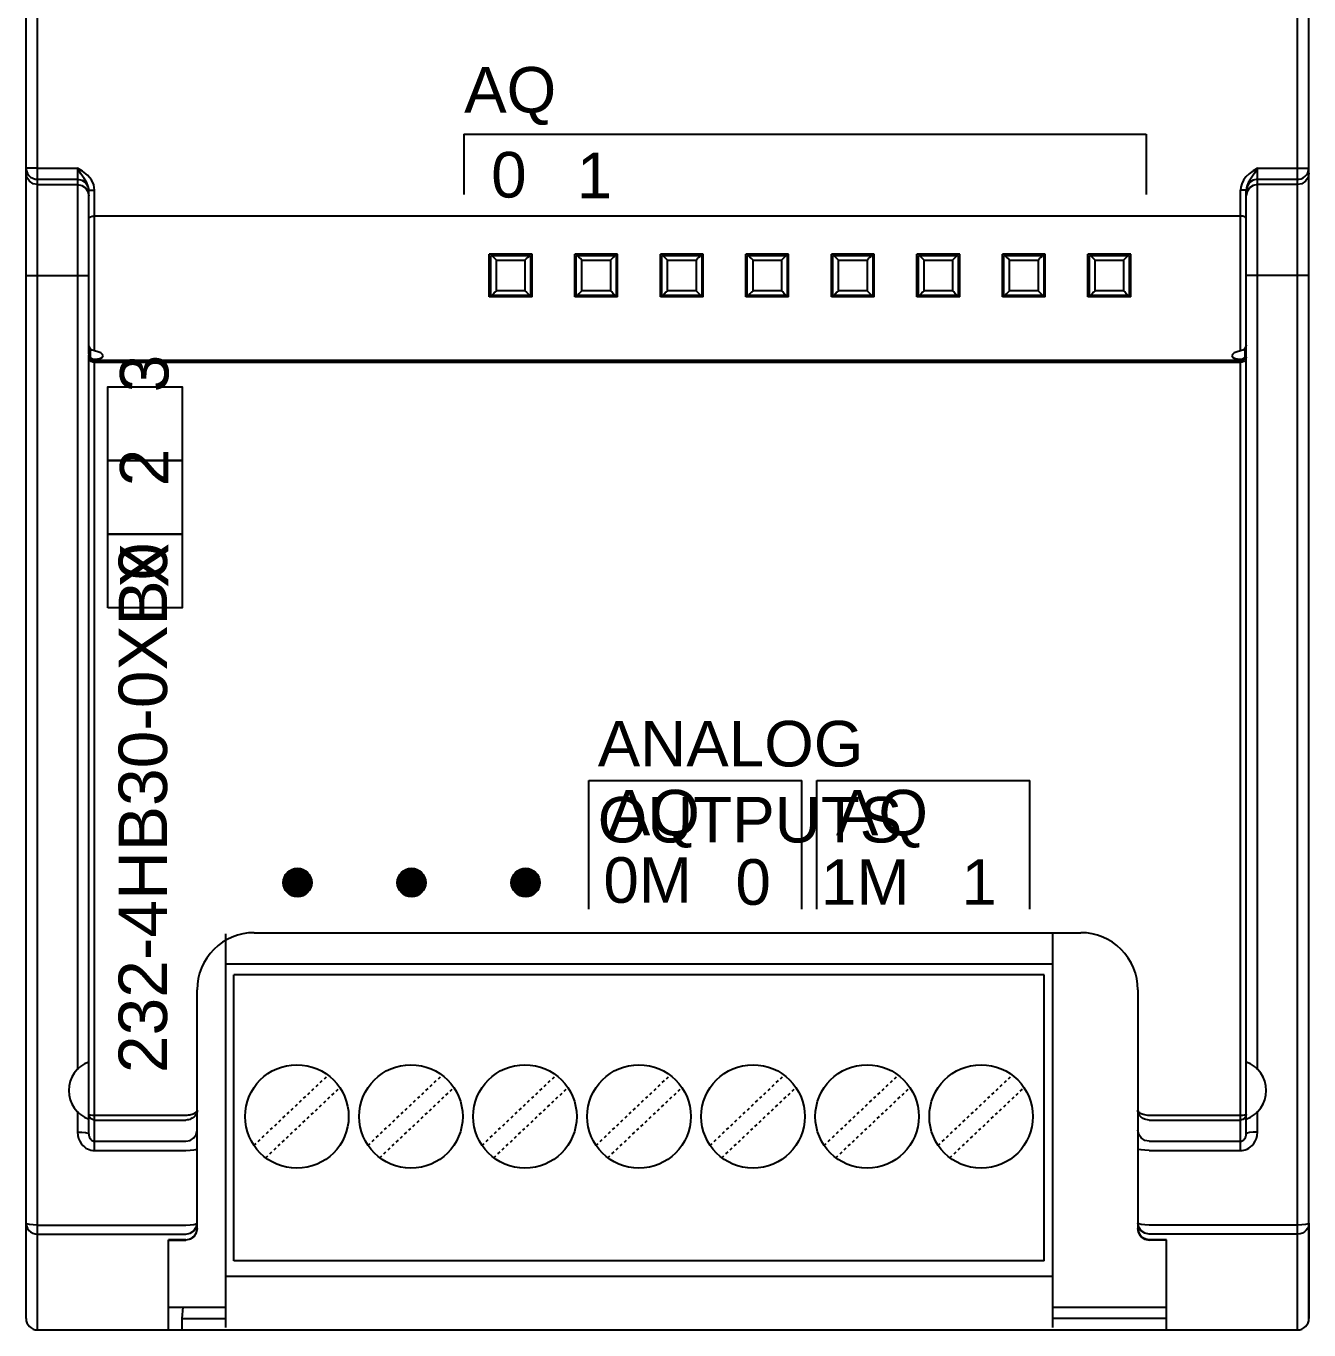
# Model space of a CAD drawing. Header units: inches. Extents: x 57 to 2760, y -193 to 2149.
# Drawn here: x 159.97 to 204.97, y 1243.68 to 1289.43 of the extents above; entities that cross this region are included whole.
import ezdxf

# ---------------------------------------------------------------- set-up
doc = ezdxf.new("R2010")
doc.units = ezdxf.units.IN
doc.header["$MEASUREMENT"] = 0
doc.linetypes.add('DOT', pattern=[0.2, 0.1, -0.1])
doc.styles.get("Standard").update_dxf_attribs({"font": 'arial.ttf'})

msp = doc.modelspace()

# ---------------------------------------------------------------- linework, layer by layer
at = {"color": 7, "linetype": 'Continuous'}
for p, q in [((160.37329, 1243.68422), (160.37329, 1343.68422)), ((204.57329, 1243.68422), (204.57329, 1343.68422)), ((159.97329, 1244.08422), (159.97329, 1343.28422)), ((204.97329, 1244.08422), (204.97329, 1343.28422)), ((159.97329, 1284.45532), (159.97329, 1303.09792)), ((204.97329, 1284.27052), (204.97329, 1303.09792)), ((160.37329, 1284.44652), (161.77329, 1284.44652)), ((161.77329, 1284.44652), (161.77329, 1252.807)), ((203.17329, 1252.807), (203.17329, 1284.44652)), ((203.17329, 1284.44652), (204.57329, 1284.44652)), ((204.9639, 1284.3695), (204.97329, 1284.45532)), ((160.37329, 1284.05684), (161.77329, 1284.05684)), ((160.37329, 1283.87204), (161.77329, 1283.87204)), ((203.17329, 1284.05684), (204.57329, 1284.05684)), ((204.57329, 1283.87204), (203.17329, 1283.87204)), ((162.14284, 1283.62605), (162.17329, 1283.47356)), ((162.17329, 1283.67629), (162.17329, 1283.67634)), ((162.17329, 1277.93337), (162.17329, 1283.6763)), ((162.27328, 1283.67221), (162.37329, 1283.67157)), ((162.37329, 1278.03858), (162.37329, 1283.67157)), ((202.67329, 1283.67221), (202.57329, 1283.67157)), ((202.57329, 1278.03858), (202.57329, 1283.67157)), ((202.77329, 1277.93337), (202.77329, 1283.67634)), ((202.80373, 1283.62605), (202.77329, 1283.47356)), ((202.57329, 1282.76809), (162.37329, 1282.76809)), ((176.22329, 1279.93422), (176.22329, 1281.43422)), ((177.72329, 1281.43422), (176.22329, 1281.43422)), ((176.22329, 1281.18422), (176.27329, 1281.18422)), ((176.27329, 1279.98422), (176.27329, 1281.38422)), ((176.27329, 1281.38422), (177.67329, 1281.38422)), ((176.47329, 1281.21993), (177.47329, 1281.21993)), ((176.47336, 1280.1485), (176.47336, 1281.21993)), ((177.47321, 1281.21993), (177.47321, 1280.1485)), ((177.67329, 1281.38422), (177.67329, 1279.98422)), ((177.72329, 1279.93422), (177.72329, 1281.43422)), ((179.22329, 1279.93422), (179.22329, 1281.43422)), ((180.72329, 1281.43422), (179.22329, 1281.43422)), ((179.27329, 1279.98422), (179.27329, 1281.38422)), ((179.27329, 1281.38422), (180.67329, 1281.38422)), ((179.47329, 1281.21993), (180.47329, 1281.21993)), ((179.47336, 1280.1485), (179.47336, 1281.21993)), ((180.47321, 1281.21993), (180.47321, 1280.1485)), ((180.67329, 1281.38422), (180.67329, 1279.98422)), ((180.72329, 1279.93422), (180.72329, 1281.43422)), ((182.22329, 1279.93422), (182.22329, 1281.43422)), ((183.72329, 1281.43422), (182.22329, 1281.43422)), ((182.27329, 1279.98422), (182.27329, 1281.38422)), ((182.27329, 1281.38422), (183.67329, 1281.38422)), ((182.47329, 1281.21993), (183.47329, 1281.21993)), ((182.47336, 1280.1485), (182.47336, 1281.21993)), ((183.47321, 1281.21993), (183.47321, 1280.1485)), ((183.67329, 1281.38422), (183.67329, 1279.98422)), ((183.72329, 1279.93422), (183.72329, 1281.43422)), ((185.22329, 1279.93422), (185.22329, 1281.43422)), ((186.72329, 1281.43422), (185.22329, 1281.43422)), ((185.27329, 1279.98422), (185.27329, 1281.38422)), ((185.27329, 1281.38422), (186.67329, 1281.38422)), ((185.47329, 1281.21993), (186.47329, 1281.21993)), ((185.47336, 1280.1485), (185.47336, 1281.21993)), ((186.47321, 1281.21993), (186.47321, 1280.1485)), ((186.67329, 1281.38422), (186.67329, 1279.98422)), ((186.72329, 1279.93422), (186.72329, 1281.43422)), ((188.22329, 1279.93422), (188.22329, 1281.43422)), ((189.72329, 1281.43422), (188.22329, 1281.43422)), ((188.27329, 1279.98422), (188.27329, 1281.38422)), ((188.27329, 1281.38422), (189.67329, 1281.38422)), ((188.47329, 1281.21993), (189.47329, 1281.21993)), ((188.47336, 1280.1485), (188.47336, 1281.21993)), ((189.47321, 1281.21993), (189.47321, 1280.1485)), ((189.67329, 1281.38422), (189.67329, 1279.98422)), ((189.72329, 1279.93422), (189.72329, 1281.43422)), ((191.22329, 1279.93422), (191.22329, 1281.43422)), ((192.72329, 1281.43422), (191.22329, 1281.43422)), ((191.27329, 1279.98422), (191.27329, 1281.38422)), ((191.27329, 1281.38422), (192.67329, 1281.38422)), ((191.47329, 1281.21993), (192.47329, 1281.21993)), ((191.47336, 1280.1485), (191.47336, 1281.21993)), ((192.47321, 1281.21993), (192.47321, 1280.1485)), ((192.67329, 1281.38422), (192.67329, 1279.98422)), ((192.72329, 1279.93422), (192.72329, 1281.43422)), ((194.22329, 1279.93422), (194.22329, 1281.43422)), ((195.72329, 1281.43422), (194.22329, 1281.43422)), ((194.27329, 1279.98422), (194.27329, 1281.38422)), ((194.27329, 1281.38422), (195.67329, 1281.38422)), ((194.47329, 1281.21993), (195.47329, 1281.21993)), ((194.47336, 1280.1485), (194.47336, 1281.21993)), ((195.47321, 1281.21993), (195.47321, 1280.1485)), ((195.67329, 1281.38422), (195.67329, 1279.98422)), ((195.72329, 1279.93422), (195.72329, 1281.43422)), ((197.22329, 1279.93422), (197.22329, 1281.43422)), ((198.72329, 1281.43422), (197.22329, 1281.43422)), ((197.27329, 1279.98422), (197.27329, 1281.38422)), ((197.27329, 1281.38422), (198.67329, 1281.38422)), ((197.47329, 1281.21993), (198.47329, 1281.21993)), ((197.47336, 1280.1485), (197.47336, 1281.21993)), ((198.47321, 1281.21993), (198.47321, 1280.1485)), ((198.67329, 1281.38422), (198.67329, 1279.98422)), ((198.67329, 1281.18422), (198.72329, 1281.18422)), ((198.72329, 1279.93422), (198.72329, 1281.43422)), ((159.97329, 1280.68422), (162.17329, 1280.68422)), ((204.97329, 1280.68422), (202.77329, 1280.68422)), ((176.22329, 1280.18422), (176.27329, 1280.18422)), ((177.47329, 1280.1485), (176.47329, 1280.1485)), ((180.47329, 1280.1485), (179.47329, 1280.1485)), ((183.47329, 1280.1485), (182.47329, 1280.1485)), ((186.47329, 1280.1485), (185.47329, 1280.1485)), ((189.47329, 1280.1485), (188.47329, 1280.1485)), ((192.47329, 1280.1485), (191.47329, 1280.1485)), ((195.47329, 1280.1485), (194.47329, 1280.1485)), ((198.47329, 1280.1485), (197.47329, 1280.1485)), ((198.67329, 1280.18422), (198.72329, 1280.18422)), ((177.72329, 1279.93422), (176.22329, 1279.93422)), ((177.67329, 1279.98422), (176.27329, 1279.98422)), ((180.72329, 1279.93422), (179.22329, 1279.93422)), ((180.67329, 1279.98422), (179.27329, 1279.98422)), ((183.72329, 1279.93422), (182.22329, 1279.93422)), ((183.67329, 1279.98422), (182.27329, 1279.98422)), ((186.72329, 1279.93422), (185.22329, 1279.93422)), ((186.67329, 1279.98422), (185.27329, 1279.98422)), ((189.72329, 1279.93422), (188.22329, 1279.93422)), ((189.67329, 1279.98422), (188.27329, 1279.98422)), ((192.72329, 1279.93422), (191.22329, 1279.93422)), ((192.67329, 1279.98422), (191.27329, 1279.98422)), ((195.72329, 1279.93422), (194.22329, 1279.93422)), ((195.67329, 1279.98422), (194.27329, 1279.98422)), ((198.72329, 1279.93422), (197.22329, 1279.93422)), ((198.67329, 1279.98422), (197.27329, 1279.98422)), ((162.17329, 1250.56805), (162.17329, 1277.89487)), ((162.22329, 1278.11532), (162.22329, 1277.8075)), ((202.72329, 1278.11532), (202.72329, 1277.8075)), ((202.75806, 1277.81863), (202.77329, 1277.89487)), ((202.77329, 1277.81211), (202.76272, 1277.75315)), ((202.77329, 1250.56805), (202.77329, 1277.89487)), ((202.77329, 1277.81211), (202.77329, 1277.89487)), ((162.37329, 1249.98165), (162.37329, 1277.74837)), ((202.57329, 1277.69563), (162.37329, 1277.69563)), ((202.57329, 1277.62824), (162.37329, 1277.62824)), ((202.57329, 1249.98165), (202.57329, 1277.74837)), ((168.9949, 1259.37489), (169.5001, 1259.88008)), ((168.99745, 1259.40063), (169.47435, 1259.87754)), ((168.99875, 1259.35554), (169.51945, 1259.87623)), ((169.0026, 1259.33618), (169.5388, 1259.87238)), ((169.00321, 1259.4296), (169.44539, 1259.87178)), ((169.00645, 1259.31683), (169.55816, 1259.86853)), ((169.00897, 1259.45856), (169.41643, 1259.86602)), ((169.0103, 1259.29748), (169.57751, 1259.86468)), ((169.01415, 1259.27813), (169.59686, 1259.86083)), ((169.01473, 1259.48752), (169.38746, 1259.86026)), ((169.018, 1259.25877), (169.61621, 1259.85698)), ((169.02049, 1259.51648), (169.3585, 1259.85449)), ((169.02185, 1259.23942), (169.63557, 1259.85313)), ((169.0257, 1259.22007), (169.65492, 1259.84929)), ((169.02625, 1259.54545), (169.32954, 1259.84873)), ((169.02955, 1259.20072), (169.67427, 1259.84544)), ((169.03442, 1259.57681), (169.29817, 1259.84057)), ((169.03584, 1259.1838), (169.69118, 1259.83915)), ((169.04513, 1259.16989), (169.70509, 1259.82986)), ((169.05442, 1259.15598), (169.719, 1259.82056)), ((169.06372, 1259.14208), (169.73291, 1259.81127)), ((169.07301, 1259.12817), (169.74682, 1259.80198)), ((169.08114, 1259.64674), (169.22825, 1259.79385)), ((169.0823, 1259.11426), (169.76073, 1259.79268)), ((169.0916, 1259.10035), (169.77464, 1259.78339)), ((169.10089, 1259.08644), (169.78854, 1259.7741)), ((169.11018, 1259.07253), (169.80245, 1259.7648)), ((169.11948, 1259.05862), (169.81636, 1259.75551)), ((169.12786, 1259.71666), (169.15833, 1259.74713)), ((169.12877, 1259.04472), (169.83027, 1259.74621)), ((169.13806, 1259.03081), (169.84418, 1259.73692)), ((169.15098, 1259.02052), (169.85446, 1259.72401)), ((169.16489, 1259.01123), (169.86376, 1259.7101)), ((169.1788, 1259.00193), (169.87305, 1259.69619)), ((169.19271, 1258.99264), (169.88234, 1259.68228)), ((169.20661, 1258.98335), (169.89164, 1259.66837)), ((169.22052, 1258.97405), (169.90093, 1259.65446)), ((169.23443, 1258.96476), (169.91022, 1259.64055)), ((169.24834, 1258.95547), (169.91952, 1259.62665)), ((169.26225, 1258.94617), (169.92881, 1259.61274)), ((169.27616, 1258.93688), (169.93811, 1259.59883)), ((169.29007, 1258.92759), (169.9474, 1259.58492)), ((169.30464, 1258.91896), (169.95603, 1259.57035)), ((169.32399, 1258.91511), (169.95988, 1259.55099)), ((169.34335, 1258.91126), (169.96372, 1259.53164)), ((169.3627, 1258.90741), (169.96757, 1259.51229)), ((172.9949, 1259.37489), (173.5001, 1259.88008)), ((172.99745, 1259.40063), (173.47435, 1259.87754)), ((172.99875, 1259.35554), (173.51945, 1259.87623)), ((173.0026, 1259.33618), (173.5388, 1259.87238)), ((173.00321, 1259.4296), (173.44539, 1259.87178)), ((173.00645, 1259.31683), (173.55816, 1259.86853)), ((173.00897, 1259.45856), (173.41643, 1259.86602)), ((173.0103, 1259.29748), (173.57751, 1259.86468)), ((173.01415, 1259.27813), (173.59686, 1259.86083)), ((173.01473, 1259.48752), (173.38746, 1259.86026)), ((173.018, 1259.25877), (173.61621, 1259.85698)), ((173.02049, 1259.51648), (173.3585, 1259.85449)), ((173.02185, 1259.23942), (173.63557, 1259.85313)), ((173.0257, 1259.22007), (173.65492, 1259.84929)), ((173.02625, 1259.54545), (173.32954, 1259.84873)), ((173.02955, 1259.20072), (173.67427, 1259.84544)), ((173.03442, 1259.57681), (173.29817, 1259.84057)), ((173.03584, 1259.1838), (173.69118, 1259.83915)), ((173.04513, 1259.16989), (173.70509, 1259.82986)), ((173.05442, 1259.15598), (173.719, 1259.82056)), ((173.06372, 1259.14208), (173.73291, 1259.81127)), ((173.07301, 1259.12817), (173.74682, 1259.80198)), ((173.08114, 1259.64674), (173.22825, 1259.79385)), ((173.0823, 1259.11426), (173.76073, 1259.79268)), ((173.0916, 1259.10035), (173.77464, 1259.78339)), ((173.10089, 1259.08644), (173.78854, 1259.7741)), ((173.11018, 1259.07253), (173.80245, 1259.7648)), ((173.11948, 1259.05862), (173.81636, 1259.75551)), ((173.12786, 1259.71666), (173.15833, 1259.74713)), ((173.12877, 1259.04472), (173.83027, 1259.74621)), ((173.13806, 1259.03081), (173.84418, 1259.73692)), ((173.15098, 1259.02052), (173.85446, 1259.72401)), ((173.16489, 1259.01123), (173.86376, 1259.7101)), ((173.1788, 1259.00193), (173.87305, 1259.69619)), ((173.19271, 1258.99264), (173.88234, 1259.68228)), ((173.20661, 1258.98335), (173.89164, 1259.66837)), ((173.22052, 1258.97405), (173.90093, 1259.65446)), ((173.23443, 1258.96476), (173.91022, 1259.64055)), ((173.24834, 1258.95547), (173.91952, 1259.62665)), ((173.26225, 1258.94617), (173.92881, 1259.61274)), ((173.27616, 1258.93688), (173.93811, 1259.59883)), ((173.29007, 1258.92759), (173.9474, 1259.58492)), ((173.30464, 1258.91896), (173.95603, 1259.57035)), ((173.32399, 1258.91511), (173.95988, 1259.55099)), ((173.34335, 1258.91126), (173.96372, 1259.53164)), ((173.3627, 1258.90741), (173.96757, 1259.51229)), ((176.9949, 1259.37489), (177.5001, 1259.88008)), ((176.99745, 1259.40063), (177.47435, 1259.87754)), ((176.99875, 1259.35554), (177.51945, 1259.87623)), ((177.0026, 1259.33618), (177.5388, 1259.87238)), ((177.00321, 1259.4296), (177.44539, 1259.87178)), ((177.00645, 1259.31683), (177.55816, 1259.86853)), ((177.00897, 1259.45856), (177.41643, 1259.86602)), ((177.0103, 1259.29748), (177.57751, 1259.86468)), ((177.01415, 1259.27813), (177.59686, 1259.86083)), ((177.01473, 1259.48752), (177.38746, 1259.86026)), ((177.018, 1259.25877), (177.61621, 1259.85698)), ((177.02049, 1259.51648), (177.3585, 1259.85449)), ((177.02185, 1259.23942), (177.63557, 1259.85313)), ((177.0257, 1259.22007), (177.65492, 1259.84929)), ((177.02625, 1259.54545), (177.32954, 1259.84873)), ((177.02955, 1259.20072), (177.67427, 1259.84544)), ((177.03442, 1259.57681), (177.29817, 1259.84057)), ((177.03584, 1259.1838), (177.69118, 1259.83915)), ((177.04513, 1259.16989), (177.70509, 1259.82986)), ((177.05442, 1259.15598), (177.719, 1259.82056)), ((177.06372, 1259.14208), (177.73291, 1259.81127)), ((177.07301, 1259.12817), (177.74682, 1259.80198)), ((177.08114, 1259.64674), (177.22825, 1259.79385)), ((177.0823, 1259.11426), (177.76073, 1259.79268)), ((177.0916, 1259.10035), (177.77464, 1259.78339)), ((177.10089, 1259.08644), (177.78854, 1259.7741)), ((177.11018, 1259.07253), (177.80245, 1259.7648)), ((177.11948, 1259.05862), (177.81636, 1259.75551)), ((177.12786, 1259.71666), (177.15833, 1259.74713)), ((177.12877, 1259.04472), (177.83027, 1259.74621)), ((177.13806, 1259.03081), (177.84418, 1259.73692)), ((177.15098, 1259.02052), (177.85446, 1259.72401)), ((177.16489, 1259.01123), (177.86376, 1259.7101)), ((177.1788, 1259.00193), (177.87305, 1259.69619)), ((177.19271, 1258.99264), (177.88234, 1259.68228)), ((177.20661, 1258.98335), (177.89164, 1259.66837)), ((177.22052, 1258.97405), (177.90093, 1259.65446)), ((177.23443, 1258.96476), (177.91022, 1259.64055)), ((177.24834, 1258.95547), (177.91952, 1259.62665)), ((177.26225, 1258.94617), (177.92881, 1259.61274)), ((177.27616, 1258.93688), (177.93811, 1259.59883)), ((177.29007, 1258.92759), (177.9474, 1259.58492)), ((177.30464, 1258.91896), (177.95603, 1259.57035)), ((177.32399, 1258.91511), (177.95988, 1259.55099)), ((177.34335, 1258.91126), (177.96372, 1259.53164)), ((177.3627, 1258.90741), (177.96757, 1259.51229)), ((169.38205, 1258.90356), (169.97142, 1259.49294)), ((169.4014, 1258.89971), (169.97527, 1259.47358)), ((169.42076, 1258.89586), (169.97912, 1259.45423)), ((169.44011, 1258.89201), (169.98297, 1259.43488)), ((169.45946, 1258.88816), (169.98682, 1259.41553)), ((169.47881, 1258.88431), (169.99067, 1259.39617)), ((169.50042, 1258.88272), (169.99226, 1259.37456)), ((169.52939, 1258.88849), (169.9865, 1259.3456)), ((169.55835, 1258.89425), (169.98074, 1259.31663)), ((169.58731, 1258.90001), (169.97498, 1259.28767)), ((169.61628, 1258.90577), (169.96922, 1259.25871)), ((169.64524, 1258.91153), (169.96346, 1259.22975)), ((169.6742, 1258.91729), (169.95769, 1259.20078)), ((169.72892, 1258.9488), (169.92618, 1259.14607)), ((169.79884, 1258.99553), (169.87946, 1259.07614)), ((173.38205, 1258.90356), (173.97142, 1259.49294)), ((173.4014, 1258.89971), (173.97527, 1259.47358)), ((173.42076, 1258.89586), (173.97912, 1259.45423)), ((173.44011, 1258.89201), (173.98297, 1259.43488)), ((173.45946, 1258.88816), (173.98682, 1259.41553)), ((173.47881, 1258.88431), (173.99067, 1259.39617)), ((173.50042, 1258.88272), (173.99226, 1259.37456)), ((173.52939, 1258.88849), (173.9865, 1259.3456)), ((173.55835, 1258.89425), (173.98074, 1259.31663)), ((173.58731, 1258.90001), (173.97498, 1259.28767)), ((173.61628, 1258.90577), (173.96922, 1259.25871)), ((173.64524, 1258.91153), (173.96346, 1259.22975)), ((173.6742, 1258.91729), (173.95769, 1259.20078)), ((173.72892, 1258.9488), (173.92618, 1259.14607)), ((173.79884, 1258.99553), (173.87946, 1259.07614)), ((177.38205, 1258.90356), (177.97142, 1259.49294)), ((177.4014, 1258.89971), (177.97527, 1259.47358)), ((177.42076, 1258.89586), (177.97912, 1259.45423)), ((177.44011, 1258.89201), (177.98297, 1259.43488)), ((177.45946, 1258.88816), (177.98682, 1259.41553)), ((177.47881, 1258.88431), (177.99067, 1259.39617)), ((177.50042, 1258.88272), (177.99226, 1259.37456)), ((177.52939, 1258.88849), (177.9865, 1259.3456)), ((177.55835, 1258.89425), (177.98074, 1259.31663)), ((177.58731, 1258.90001), (177.97498, 1259.28767)), ((177.61628, 1258.90577), (177.96922, 1259.25871)), ((177.64524, 1258.91153), (177.96346, 1259.22975)), ((177.6742, 1258.91729), (177.95769, 1259.20078)), ((177.72892, 1258.9488), (177.92618, 1259.14607)), ((177.79884, 1258.99553), (177.87946, 1259.07614)), ((166.97329, 1257.57949), (166.97329, 1243.76422)), ((167.97338, 1257.62222), (196.97329, 1257.62222)), ((195.97329, 1257.57949), (195.97329, 1243.76422)), ((195.97329, 1256.51333), (166.97329, 1256.51333)), ((195.68329, 1256.14622), (167.26329, 1256.14622)), ((167.26329, 1246.11422), (167.26329, 1256.14622)), ((195.68329, 1246.11422), (195.68329, 1256.14622)), ((165.97329, 1247.23786), (165.97329, 1255.62222)), ((165.97329, 1251.39922), (165.97329, 1255.62222)), ((198.97329, 1255.62222), (198.97329, 1247.23786)), ((161.77329, 1251.36144), (161.77329, 1250.62822)), ((203.17329, 1250.62822), (203.17329, 1251.36144)), ((162.37329, 1251.22138), (165.57329, 1251.22138)), ((162.37329, 1251.04854), (165.57329, 1251.04854)), ((199.37329, 1251.22138), (202.57329, 1251.22138)), ((199.37329, 1251.04854), (202.57329, 1251.04854)), ((162.37329, 1250.30655), (165.57329, 1250.30655)), ((162.37329, 1249.98165), (165.57329, 1249.98165)), ((199.37329, 1250.30655), (202.57329, 1250.30655)), ((199.37329, 1249.98165), (202.57329, 1249.98165)), ((160.37329, 1247.3658), (165.57329, 1247.3658)), ((165.94268, 1247.2842), (165.97329, 1247.4325)), ((199.00389, 1247.2842), (198.97329, 1247.4325)), ((204.57329, 1247.3658), (199.37329, 1247.3658)), ((204.97329, 1247.4325), (204.97329, 1244.08422)), ((160.37329, 1247.04595), (165.57329, 1247.04595)), ((164.97329, 1243.68422), (164.97329, 1246.85052)), ((165.57329, 1246.85052), (164.97329, 1246.85052)), ((164.97329, 1246.83786), (165.57329, 1246.83786)), ((165.72449, 1246.86754), (165.57329, 1246.83786)), ((165.57329, 1246.85052), (165.68892, 1246.86706)), ((165.68892, 1246.86706), (165.79617, 1246.91623)), ((165.79617, 1246.91623), (165.8893, 1247.00039)), ((199.22208, 1246.86754), (199.37329, 1246.83786)), ((204.57329, 1247.04595), (199.37329, 1247.04595)), ((199.97329, 1246.85052), (199.37329, 1246.85052)), ((199.97329, 1246.83786), (199.37329, 1246.83786)), ((199.97329, 1243.68422), (199.97329, 1246.85052)), ((195.68329, 1246.11422), (167.26329, 1246.11422)), ((166.97329, 1245.57422), (195.97329, 1245.57422)), ((164.97329, 1244.48422), (166.97329, 1244.48422)), ((165.47329, 1244.48422), (165.44187, 1244.08422)), ((195.97329, 1244.48422), (199.97329, 1244.48422)), ((165.44187, 1244.08422), (165.44187, 1243.68422)), ((165.44187, 1244.08422), (166.97329, 1244.08422)), ((199.97329, 1244.08422), (195.97329, 1244.08422)), ((160.37329, 1243.68422), (204.57329, 1243.68422))]:
    msp.add_line(p, q, dxfattribs=at)
for p, q in [((175.32887, 1285.63612), (199.26797, 1285.63612)), ((175.32887, 1285.63612), (175.32887, 1283.52009)), ((199.26797, 1285.63612), (199.26797, 1283.52009)), ((179.71353, 1262.96263), (187.18829, 1262.96263)), ((179.71353, 1258.44904), (179.71353, 1262.96263)), ((187.18829, 1258.44904), (187.18829, 1262.96263)), ((187.71353, 1262.96263), (195.18829, 1262.96263)), ((187.71353, 1258.44904), (187.71353, 1262.96263)), ((195.18829, 1258.44904), (195.18829, 1262.96263))]:
    msp.add_line(p, q)
at = {"linetype": 'DOT'}
for p, q in [((167.96743, 1250.16099), (170.56651, 1252.62304)), ((168.38006, 1249.7254), (170.97914, 1252.18745)), ((171.96743, 1250.16099), (174.56651, 1252.62304)), ((172.38006, 1249.7254), (174.97914, 1252.18745)), ((175.96743, 1250.16099), (178.56651, 1252.62304)), ((176.38006, 1249.7254), (178.97914, 1252.18745)), ((179.96743, 1250.16099), (182.56651, 1252.62304)), ((180.38006, 1249.7254), (182.97914, 1252.18745)), ((183.96743, 1250.16099), (186.56651, 1252.62304)), ((184.38006, 1249.7254), (186.97914, 1252.18745)), ((187.96743, 1250.16099), (190.56651, 1252.62304)), ((188.38006, 1249.7254), (190.97914, 1252.18745)), ((191.96743, 1250.16099), (194.56651, 1252.62304)), ((192.38006, 1249.7254), (194.97914, 1252.18745))]:
    msp.add_line(p, q, dxfattribs=at)
at = {"color": 7, "linetype": 'Continuous'}
for points in [[(160.37329, 1284.44652), (160.21965, 1284.4472), (160.0895, 1284.44912), (160.00296, 1284.45199), (159.97329, 1284.45532)], [(159.97329, 1284.45532), (159.97839, 1284.39188), (159.99524, 1284.32513), (160.02578, 1284.25797), (160.07127, 1284.19405), (160.13166, 1284.13776), (160.20491, 1284.09386), (160.28714, 1284.06619), (160.37329, 1284.05684)], [(160.37329, 1283.87204), (160.22021, 1283.90237), (160.09044, 1283.98875), (160.00373, 1284.11803), (159.97329, 1284.27052)], [(162.17329, 1283.67634), (162.15495, 1283.80654), (162.09954, 1283.93964), (162.00723, 1284.08268), (161.88988, 1284.25268), (161.77329, 1284.44652)], [(162.37329, 1283.67157), (162.34588, 1283.85858), (162.26307, 1284.03938), (162.12454, 1284.20493), (161.94797, 1284.34125), (161.77329, 1284.44652)], [(203.17329, 1284.44652), (203.01548, 1284.35216), (202.87764, 1284.2535), (202.76281, 1284.14418), (202.67494, 1284.02557), (202.6157, 1283.90352), (202.58311, 1283.78385), (202.57329, 1283.67157)], [(203.17329, 1284.44652), (203.06801, 1284.27039), (202.97628, 1284.1346), (202.89981, 1284.02553), (202.84113, 1283.92868), (202.80158, 1283.83838), (202.77983, 1283.75386), (202.77329, 1283.67634)], [(204.57329, 1284.44652), (204.72692, 1284.4472), (204.85707, 1284.44912), (204.94361, 1284.45199), (204.97329, 1284.45532)], [(204.57329, 1284.05684), (204.63696, 1284.06192), (204.70397, 1284.07871), (204.77138, 1284.10914), (204.83556, 1284.15445), (204.89206, 1284.21461), (204.93612, 1284.28758), (204.9639, 1284.3695)], [(204.97329, 1284.27052), (204.94284, 1284.11803), (204.85613, 1283.98875), (204.72636, 1283.90237), (204.57329, 1283.87204)], [(161.77329, 1284.05684), (161.92636, 1284.02651), (162.05613, 1283.94013), (162.14284, 1283.81085), (162.16984, 1283.67561)], [(161.77329, 1283.87204), (161.92636, 1283.84171), (162.05613, 1283.75533), (162.14284, 1283.62605)], [(203.17329, 1284.05684), (203.02021, 1284.02651), (202.89044, 1283.94013), (202.80373, 1283.81085), (202.77674, 1283.67565)], [(203.17329, 1283.87204), (203.02021, 1283.84171), (202.89044, 1283.75533), (202.80373, 1283.62605)], [(162.17329, 1283.67634), (162.20008, 1283.67396), (162.27328, 1283.67221)], [(202.77329, 1283.67634), (202.74649, 1283.67396), (202.67329, 1283.67221)], [(162.17329, 1282.68778), (162.18719, 1282.7176), (162.22848, 1282.74354), (162.29334, 1282.76153), (162.37329, 1282.76809)], [(202.77329, 1282.68778), (202.75938, 1282.7176), (202.71809, 1282.74354), (202.65323, 1282.76153), (202.57329, 1282.76809)], [(176.47329, 1281.21993), (176.41903, 1281.27507), (176.36654, 1281.32981), (176.31595, 1281.38422)], [(177.47329, 1281.21993), (177.52754, 1281.27507), (177.58003, 1281.32981), (177.63062, 1281.38422)], [(179.47329, 1281.21993), (179.41904, 1281.27505), (179.36655, 1281.3298), (179.31595, 1281.38422)], [(180.47329, 1281.21993), (180.52753, 1281.27505), (180.58002, 1281.3298), (180.63062, 1281.38422)], [(182.47329, 1281.21993), (182.41906, 1281.27504), (182.36656, 1281.32979), (182.31595, 1281.38422)], [(183.47329, 1281.21993), (183.52751, 1281.27504), (183.58001, 1281.32979), (183.63062, 1281.38422)], [(185.47329, 1281.21993), (185.41907, 1281.27503), (185.36658, 1281.32977), (185.31595, 1281.38422)], [(186.47329, 1281.21993), (186.5275, 1281.27503), (186.57999, 1281.32977), (186.63062, 1281.38422)], [(188.47329, 1281.21993), (188.41908, 1281.27502), (188.36659, 1281.32976), (188.31595, 1281.38422)], [(189.47329, 1281.21993), (189.52749, 1281.27502), (189.57998, 1281.32976), (189.63062, 1281.38422)], [(191.47329, 1281.21993), (191.41909, 1281.27501), (191.36659, 1281.32975), (191.31595, 1281.38422)], [(192.47329, 1281.21993), (192.52748, 1281.27501), (192.57997, 1281.32975), (192.63062, 1281.38422)], [(194.47329, 1281.21993), (194.4191, 1281.275), (194.3666, 1281.32975), (194.31595, 1281.38422)], [(195.47329, 1281.21993), (195.52747, 1281.275), (195.57997, 1281.32975), (195.63062, 1281.38422)], [(197.47329, 1281.21993), (197.4191, 1281.275), (197.3666, 1281.32974), (197.31595, 1281.38422)], [(198.47329, 1281.21993), (198.52747, 1281.275), (198.57997, 1281.32974), (198.63062, 1281.38422)], [(176.47329, 1280.1485), (176.41903, 1280.09337), (176.36654, 1280.03862), (176.31595, 1279.98422)], [(177.47329, 1280.1485), (177.52754, 1280.09337), (177.58003, 1280.03862), (177.63062, 1279.98422)], [(179.47329, 1280.1485), (179.41904, 1280.09338), (179.36655, 1280.03864), (179.31595, 1279.98422)], [(180.47329, 1280.1485), (180.52753, 1280.09338), (180.58002, 1280.03864), (180.63062, 1279.98422)], [(182.47329, 1280.1485), (182.41906, 1280.0934), (182.36656, 1280.03865), (182.31595, 1279.98422)], [(183.47329, 1280.1485), (183.52751, 1280.0934), (183.58001, 1280.03865), (183.63062, 1279.98422)], [(185.47329, 1280.1485), (185.41907, 1280.09341), (185.36658, 1280.03866), (185.31595, 1279.98422)], [(186.47329, 1280.1485), (186.5275, 1280.09341), (186.57999, 1280.03866), (186.63062, 1279.98422)], [(188.47329, 1280.1485), (188.41908, 1280.09342), (188.36659, 1280.03868), (188.31595, 1279.98422)], [(189.47329, 1280.1485), (189.52749, 1280.09342), (189.57998, 1280.03868), (189.63062, 1279.98422)], [(191.47329, 1280.1485), (191.41909, 1280.09343), (191.36659, 1280.03868), (191.31595, 1279.98422)], [(192.47329, 1280.1485), (192.52748, 1280.09343), (192.57997, 1280.03868), (192.63062, 1279.98422)], [(194.47329, 1280.1485), (194.4191, 1280.09344), (194.3666, 1280.03869), (194.31595, 1279.98422)], [(195.47329, 1280.1485), (195.52747, 1280.09344), (195.57997, 1280.03869), (195.63062, 1279.98422)], [(197.47329, 1280.1485), (197.4191, 1280.09344), (197.3666, 1280.03869), (197.31595, 1279.98422)], [(198.47329, 1280.1485), (198.52747, 1280.09344), (198.57997, 1280.03869), (198.63062, 1279.98422)], [(162.22329, 1278.11532), (162.1861, 1278.17415), (162.17329, 1278.24119)], [(162.17329, 1277.93337), (162.1861, 1277.86633), (162.22329, 1277.8075)], [(162.37329, 1277.69563), (162.29675, 1277.7108), (162.23186, 1277.75399), (162.18851, 1277.81863), (162.17329, 1277.89487)], [(162.37329, 1277.62824), (162.31169, 1277.63718), (162.25702, 1277.6625), (162.21334, 1277.70172), (162.18388, 1277.75307), (162.17329, 1277.81211)], [(162.37329, 1278.03858), (162.29144, 1278.06507), (162.22329, 1278.11532)], [(162.22329, 1277.8075), (162.29145, 1277.76081), (162.37329, 1277.74837)], [(162.67329, 1277.86514), (162.65233, 1277.91444), (162.59113, 1277.96434), (162.495, 1278.00805), (162.37329, 1278.03858)], [(162.37329, 1277.74837), (162.495, 1277.76268), (162.59113, 1277.78703), (162.65233, 1277.82161), (162.67329, 1277.86514)], [(202.57329, 1278.03858), (202.45157, 1278.00805), (202.35544, 1277.96434), (202.29424, 1277.91444), (202.27329, 1277.86514)], [(202.27329, 1277.86514), (202.29424, 1277.82161), (202.35544, 1277.78703), (202.45157, 1277.76268), (202.57329, 1277.74837)], [(202.72329, 1278.11532), (202.65515, 1278.06509), (202.57329, 1278.03858)], [(202.57329, 1277.69563), (202.64982, 1277.7108), (202.71471, 1277.75399), (202.75806, 1277.81863)], [(202.57329, 1277.74837), (202.65516, 1277.76082), (202.72329, 1277.8075)], [(202.77329, 1278.24119), (202.76041, 1278.17399), (202.72329, 1278.11532)], [(202.72329, 1277.8075), (202.76041, 1277.86617), (202.77329, 1277.93337)], [(202.76272, 1277.75315), (202.73344, 1277.70197), (202.68978, 1277.66265), (202.63496, 1277.6372), (202.57329, 1277.62824)], [(165.97329, 1251.39929), (165.96953, 1251.35131), (165.96, 1251.30961), (165.94506, 1251.26983), (165.92449, 1251.23138), (165.8987, 1251.1953), (165.86845, 1251.16255), (165.8347, 1251.1338), (165.79731, 1251.1087), (165.75607, 1251.0873), (165.71194, 1251.07028), (165.66614, 1251.05812), (165.61993, 1251.05093), (165.57329, 1251.04854)], [(165.57329, 1251.22138), (165.61993, 1251.2226), (165.66615, 1251.22624), (165.71194, 1251.23242), (165.75608, 1251.24105), (165.79732, 1251.2519), (165.8347, 1251.26463), (165.86845, 1251.27921), (165.8987, 1251.29583), (165.92449, 1251.31412), (165.94506, 1251.33362), (165.96, 1251.35379), (165.96953, 1251.37493), (165.97329, 1251.39922)], [(199.37327, 1251.04854), (199.30836, 1251.05319), (199.25092, 1251.06535), (199.20076, 1251.08284), (199.15735, 1251.10403), (199.11992, 1251.12786), (199.08755, 1251.15381), (199.05917, 1251.1821), (199.03418, 1251.21323), (199.01294, 1251.247), (198.99598, 1251.28279), (198.98364, 1251.31996), (198.97604, 1251.35811), (198.97329, 1251.39927)], [(198.97329, 1251.39925), (198.97604, 1251.37838), (198.98364, 1251.35904), (198.99597, 1251.3402), (199.01293, 1251.32205), (199.03417, 1251.30493), (199.05916, 1251.28914), (199.08753, 1251.27479), (199.11989, 1251.26163), (199.15732, 1251.24954), (199.20071, 1251.23879), (199.25086, 1251.22992), (199.3083, 1251.22375), (199.37319, 1251.22139)], [(162.37329, 1251.04854), (162.29771, 1251.06286), (162.23279, 1251.10423), (162.18862, 1251.16755), (162.17329, 1251.24173)], [(162.17329, 1251.24173), (162.18862, 1251.23392), (162.23279, 1251.22725), (162.29771, 1251.22289), (162.37329, 1251.22138)], [(202.77329, 1251.24173), (202.75806, 1251.1678), (202.71471, 1251.10512), (202.64982, 1251.06325), (202.57329, 1251.04854)], [(202.57329, 1251.22138), (202.65007, 1251.22294), (202.71534, 1251.22741), (202.75842, 1251.23403), (202.77329, 1251.24173)], [(161.77329, 1250.62822), (161.78439, 1250.50442), (161.81329, 1250.39616), (161.85468, 1250.30314), (161.90469, 1250.22449), (161.95992, 1250.15963), (162.01731, 1250.10779), (162.07485, 1250.06734), (162.13211, 1250.03621), (162.18985, 1250.01262), (162.24924, 1249.99562), (162.31057, 1249.98519), (162.37329, 1249.98165)], [(161.77329, 1250.62822), (161.92636, 1250.62364), (162.05613, 1250.6106), (162.14284, 1250.59108), (162.17329, 1250.56805)], [(162.17329, 1250.56805), (162.17699, 1250.518), (162.18662, 1250.47423), (162.20042, 1250.43662), (162.21709, 1250.4048), (162.2355, 1250.37857), (162.25463, 1250.35759), (162.27381, 1250.34122), (162.2929, 1250.32863), (162.31214, 1250.31908), (162.33194, 1250.31221), (162.35238, 1250.30798), (162.37329, 1250.30655)], [(165.57329, 1250.30655), (165.72636, 1250.33596), (165.85613, 1250.41972), (165.94284, 1250.54506), (165.97329, 1250.69292)], [(199.37329, 1250.30655), (199.22021, 1250.33596), (199.09044, 1250.41972), (199.00373, 1250.54506), (198.97329, 1250.69292)], [(202.57329, 1249.98165), (202.62827, 1249.98437), (202.68464, 1249.99289), (202.74261, 1250.00794), (202.80213, 1250.03054), (202.86285, 1250.06196), (202.9239, 1250.10357), (202.98373, 1250.15667), (203.0404, 1250.2225), (203.09132, 1250.30207), (203.13322, 1250.39598), (203.16224, 1250.50476), (203.17329, 1250.62822)], [(202.57329, 1250.30655), (202.59162, 1250.30765), (202.61041, 1250.3111), (202.62973, 1250.31719), (202.64957, 1250.32634), (202.66981, 1250.33906), (202.69016, 1250.35589), (202.7101, 1250.37737), (202.72898, 1250.40399), (202.74595, 1250.43617), (202.75992, 1250.47414), (202.7696, 1250.51812), (202.77329, 1250.56805)], [(203.17329, 1250.62822), (203.02021, 1250.62364), (202.89044, 1250.6106), (202.80373, 1250.59108), (202.77329, 1250.56805)], [(165.57329, 1249.98165), (165.72636, 1249.98633), (165.85613, 1249.99965), (165.94284, 1250.01959), (165.97329, 1250.04311)], [(199.37329, 1249.98165), (199.22021, 1249.98633), (199.09044, 1249.99965), (199.00373, 1250.01959), (198.97329, 1250.04311)], [(159.97329, 1247.4325), (159.97848, 1247.37042), (159.99557, 1247.30528), (160.02647, 1247.23991), (160.07235, 1247.17785), (160.13305, 1247.12343), (160.20629, 1247.08124), (160.28807, 1247.05482), (160.37329, 1247.04595)], [(160.37329, 1247.3658), (160.21994, 1247.37089), (160.09003, 1247.3854), (160.0034, 1247.40711), (159.97329, 1247.4325)], [(165.57329, 1247.3658), (165.72539, 1247.37081), (165.85562, 1247.38525), (165.94268, 1247.40691), (165.97329, 1247.4325)], [(165.57329, 1247.04595), (165.72539, 1247.07499), (165.85562, 1247.15868), (165.94268, 1247.2842)], [(165.97329, 1247.23786), (165.94389, 1247.08735), (165.85684, 1246.95573), (165.72449, 1246.86754)], [(165.8893, 1247.00039), (165.95214, 1247.1136), (165.97329, 1247.23786)], [(199.37329, 1247.3658), (199.22118, 1247.37081), (199.09095, 1247.38525), (199.00389, 1247.40691), (198.97329, 1247.4325)], [(198.97329, 1247.23786), (199.00268, 1247.08735), (199.08973, 1246.95573), (199.22208, 1246.86754)], [(199.37329, 1246.85052), (199.25765, 1246.86706), (199.1504, 1246.91623), (199.05728, 1247.00039), (198.99443, 1247.1136), (198.97329, 1247.23786)], [(199.37329, 1247.04595), (199.22118, 1247.07499), (199.09095, 1247.15868), (199.00389, 1247.2842)], [(204.97329, 1247.4325), (204.94317, 1247.40711), (204.85654, 1247.3854), (204.72663, 1247.37089), (204.57329, 1247.3658)], [(204.97329, 1247.4325), (204.96881, 1247.37481), (204.95361, 1247.31275), (204.92525, 1247.24884), (204.88184, 1247.18651), (204.8224, 1247.13006), (204.7482, 1247.08487), (204.66323, 1247.05585), (204.57329, 1247.04595)]]:
    msp.add_lwpolyline(points, dxfattribs=at)
for points in [[(162.84648, 1274.19054), (162.84648, 1276.77397), (165.45164, 1276.77397), (165.45164, 1274.19054)], [(162.84648, 1271.60711), (162.84648, 1274.19054), (165.45164, 1274.19054), (165.45164, 1271.60711)], [(162.84648, 1269.02368), (162.84648, 1271.60711), (165.45164, 1271.60711), (165.45164, 1269.02368)]]:
    msp.add_lwpolyline(points, close=True)
for centre, radius in [((169.49362, 1259.38137), 0.5), ((173.49362, 1259.38137), 0.5), ((177.49362, 1259.38137), 0.5), ((169.47329, 1251.17422), 1.815), ((173.47329, 1251.17422), 1.815), ((177.47329, 1251.17422), 1.815), ((181.47329, 1251.17422), 1.815), ((185.47329, 1251.17422), 1.815), ((189.47329, 1251.17422), 1.815), ((193.47329, 1251.17422), 1.815)]:
    msp.add_circle(centre, radius, dxfattribs=at)
for centre, radius, start, end in [((177.87329, 1281.38422), 0.2, 180, 219.509619), ((177.87329, 1281.38422), 0.2, 210, 219.509619), ((179.07329, 1281.38422), 0.2, 320.490381, 0), ((180.87329, 1281.38422), 0.2, 180, 219.509619), ((180.87329, 1281.38422), 0.2, 210, 219.509619), ((182.07329, 1281.38422), 0.2, 320.490381, 0), ((183.87329, 1281.38422), 0.2, 180, 219.509619), ((183.87329, 1281.38422), 0.2, 210, 219.509619), ((185.07329, 1281.38422), 0.2, 320.490381, 0), ((186.87329, 1281.38422), 0.2, 180, 219.509619), ((186.87329, 1281.38422), 0.2, 210, 219.509619), ((188.07329, 1281.38422), 0.2, 320.490381, 0), ((189.87329, 1281.38422), 0.2, 180, 219.509619), ((189.87329, 1281.38422), 0.2, 210, 219.509619), ((191.07329, 1281.38422), 0.2, 320.490381, 0), ((192.87329, 1281.38422), 0.2, 180, 219.509619), ((192.87329, 1281.38422), 0.2, 210, 219.509619), ((194.07329, 1281.38422), 0.2, 320.490381, 0), ((195.87329, 1281.38422), 0.2, 180, 219.509619), ((195.87329, 1281.38422), 0.2, 210, 219.509619), ((197.07329, 1281.38422), 0.2, 320.490381, 0), ((177.87329, 1279.98422), 0.2, 140.490381, 180), ((177.87329, 1279.98422), 0.2, 140.490381, 150), ((179.07329, 1279.98422), 0.2, 0, 39.509599), ((179.07329, 1279.98422), 0.2, 0, 39.509619), ((180.87329, 1279.98422), 0.2, 140.490381, 180), ((180.87329, 1279.98422), 0.2, 140.490381, 150), ((182.07329, 1279.98422), 0.2, 0, 39.509599), ((182.07329, 1279.98422), 0.2, 0, 39.509619), ((183.87329, 1279.98422), 0.2, 140.490381, 180), ((183.87329, 1279.98422), 0.2, 140.490381, 150), ((185.07329, 1279.98422), 0.2, 0, 39.509599), ((185.07329, 1279.98422), 0.2, 0, 39.509619), ((186.87329, 1279.98422), 0.2, 140.490381, 180), ((186.87329, 1279.98422), 0.2, 140.490381, 150), ((188.07329, 1279.98422), 0.2, 0, 39.509599), ((188.07329, 1279.98422), 0.2, 0, 39.509619), ((189.87329, 1279.98422), 0.2, 140.490381, 180), ((189.87329, 1279.98422), 0.2, 140.490381, 150), ((191.07329, 1279.98422), 0.2, 0, 39.509599), ((191.07329, 1279.98422), 0.2, 0, 39.509619), ((192.87329, 1279.98422), 0.2, 140.490381, 180), ((192.87329, 1279.98422), 0.2, 140.490381, 150), ((194.07329, 1279.98422), 0.2, 0, 39.509599), ((194.07329, 1279.98422), 0.2, 0, 39.509619), ((195.87329, 1279.98422), 0.2, 140.490381, 180), ((195.87329, 1279.98422), 0.2, 140.490381, 150), ((197.07329, 1279.98422), 0.2, 0, 39.509599), ((197.07329, 1279.98422), 0.2, 0, 39.509619), ((167.97329, 1255.62222), 2, 89.997333, 180), ((196.97329, 1255.62222), 2, 359.997323, 90), ((162.53757, 1252.08422), 1.06429, 110.01596, 249.98404), ((202.409, 1252.08422), 1.06429, 290.01596, 69.98404), ((160.37329, 1244.08422), 0.4, 180, 270), ((204.57329, 1244.08422), 0.4, 270, 0)]:
    msp.add_arc(centre, radius, start, end, dxfattribs=at)

# ---------------------------------------------------------------- texts
at = {"char_height": 1.6}
for s, insert, width, attachment_point in [('AQ', (175.34094, 1286.97825), 10.5339905, 4), ('0', (176.91013, 1283.3951), 6.9302573, 8), ('1', (179.91005, 1283.3951), 6.9302573, 8), ('ANALOG OUTPUTS', (180.02737, 1265.05482), 15.0247619, 1), ('AQ', (180.38045, 1262.63505), 4.3914203, 1), ('AQ', (188.38045, 1262.63505), 4.3914203, 1), ('0M', (180.22508, 1260.27059), 3.5662222, 1), ('0', (185.47937, 1260.20101), 5.3067617, 2), ('1M', (189.40764, 1260.20101), 5.3067617, 2), ('1', (193.40764, 1260.20101), 5.3067617, 2)]:
    msp.add_mtext(s, dxfattribs=dict(at, insert=insert, width=width, attachment_point=attachment_point))
at = {"char_height": 1.7, "attachment_point": 1, "rotation": 90}
for s, insert, width in [('X   2   3', (163.26779, 1269.71955), 12.5784889), ('{\\fArial|b0|i0|c0|p32;232-4HB30-0XB0}', (163.21912, 1252.69682), 24.8996336)]:
    msp.add_mtext(s, dxfattribs=dict(at, insert=insert, width=width))

doc.saveas('drawing.dxf')
